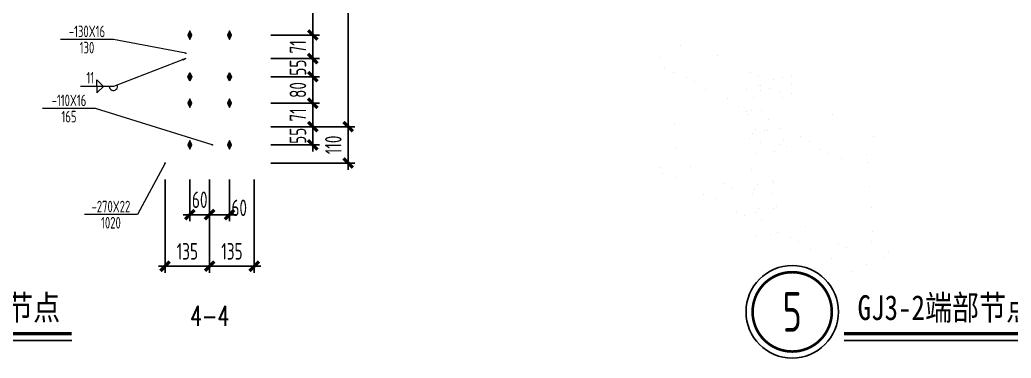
# Model space of a CAD drawing. Extents: x -1201378 to 2367219, y -619313 to 244905.
# Drawn here: x 428320 to 458339, y -395493 to -385264 of the extents above; entities that cross this region are included whole.
import ezdxf
from ezdxf.enums import TextEntityAlignment as Align

# ---------------------------------------------------------------- set-up
doc = ezdxf.new("R2010")
doc.units = 0
doc.header["$LTSCALE"] = 1000
doc.layers.get('0').update_dxf_attribs({"linetype": 'CONTINUOUS'})
doc.layers.get('Defpoints').update_dxf_attribs({"linetype": 'CONTINUOUS'})
for name, color, linetype, lineweight in [('S-dim', 81, 'CONTINUOUS', 0), ('THIN', 7, 'CONTINUOUS', 0), ('梁_主零件_实线', 141, 'CONTINUOUS', 18), ('梁_零件_实线', 3, 'CONTINUOUS', 18), ('焊缝标注', 9, 'CONTINUOUS', 18), ('螺栓组-普通_实线', 7, 'CONTINUOUS', 18), ('钢板标注', 9, 'CONTINUOUS', 18)]:
    doc.layers.add(name, color=color, linetype=linetype, lineweight=lineweight)
doc.layers.add('S-TEXT', color=21, linetype='CONTINUOUS')
doc.styles.add('FromPkpm', font='Pkpmeng', dxfattribs={"width": 0.7, "bigfont": 'Pkpmchn'})
doc.styles.add('TSSD_Dimension', font='tssdeng.shx', dxfattribs={"width": 0.7, "bigfont": 'hztxt.shx'})
doc.styles.add('TSSD_Norm', font='tj-romans1.shx', dxfattribs={"bigfont": 'tj-hztxt.shx'})
doc.styles.add('TSSD_Num', font='tssdeng.shx', dxfattribs={"width": 0.7, "bigfont": 'Hztxt.shx'})
doc.styles.add('黑体', font='simhei.ttf', dxfattribs={"width": 0.8})
doc.dimstyles.new('TSSD_25_200', dxfattribs={"dimtxt": 500, "dimasz": 200, "dimexe": 200, "dimexo": 500, "dimgap": 200, "dimtad": 1, "dimdec": 0, "dimlfac": 0.125, "dimzin": 0, "dimdsep": 46, "dimtxsty": 'TSSD_Dimension', "dimblk": 'ARCHTICK', "dimcen": 0, "dimdle": 200, "dimclrt": 7, "dimadec": 0, "dimazin": 0, "dimtfac": 1, "dimtdec": 0, "dimtix": 1, "dimtmove": 2, "dimatfit": 3, "dimfxl": 1, "dimtolj": 1, "dimtzin": 0, "dimarcsym": 0})

# ---------------------------------------------------------------- blocks, each defined once
blk = doc.blocks.new('_ArchTick')
at = {"color": 0, "linetype": 'ByBlock', "const_width": 0.5}
blk.add_lwpolyline([(-0.71, -0.71), (0.71, 0.71)], dxfattribs=at)
blk = doc.blocks.new('*D6158')
at = {"layer": 'Defpoints', "color": 0, "transparency": 16777216}
for p in [(435418, -388495), (437191, -388495), (435418, -389045)]:
    blk.add_point(p, dxfattribs=at)
at = {"layer": 'S-dim', "color": 0, "lineweight": -2, "transparency": 16777216}
for p, q in [((437191, -388495), (437191, -388295)), ((435918, -388495), (437391, -388495)), ((437191, -389045), (437191, -388495)), ((435918, -389045), (437391, -389045)), ((437191, -389045), (437191, -389245))]:
    blk.add_line(p, q, dxfattribs=at)
at = {"layer": 'S-dim', "color": 0, "lineweight": -2, "transparency": 16777216, "xscale": 200, "yscale": 200, "zscale": 200}
for p, rotation in [((437191, -388495), 270), ((437191, -389045), 90)]:
    blk.add_blockref('_ArchTick', p, dxfattribs=dict(at, rotation=rotation))
at = {"layer": 'S-dim', "color": 7, "transparency": 16777216, "insert": (436741, -388770), "char_height": 500, "attachment_point": 5, "rotation": 90, "style": 'TSSD_Dimension'}
blk.add_mtext('\\A1;55', dxfattribs=at)
blk = doc.blocks.new('*D6159')
at = {"layer": 'Defpoints', "color": 0, "transparency": 16777216}
for p in [(435418, -387785), (437191, -387785), (435418, -388495)]:
    blk.add_point(p, dxfattribs=at)
at = {"layer": 'S-dim', "color": 0, "lineweight": -2, "transparency": 16777216}
for p, q in [((435918, -387785), (437391, -387785)), ((437191, -387785), (437191, -387585)), ((437191, -388495), (437191, -387785)), ((435918, -388495), (437391, -388495)), ((437191, -388495), (437191, -388695))]:
    blk.add_line(p, q, dxfattribs=at)
at = {"layer": 'S-dim', "color": 0, "lineweight": -2, "transparency": 16777216, "xscale": 200, "yscale": 200, "zscale": 200}
for p, rotation in [((437191, -387785), 270), ((437191, -388495), 90)]:
    blk.add_blockref('_ArchTick', p, dxfattribs=dict(at, rotation=rotation))
at = {"layer": 'S-dim', "color": 7, "transparency": 16777216, "insert": (436741, -388140), "char_height": 500, "attachment_point": 5, "rotation": 90, "style": 'TSSD_Dimension'}
blk.add_mtext('\\A1;71', dxfattribs=at)
blk = doc.blocks.new('*D6160')
at = {"layer": 'Defpoints', "color": 0, "transparency": 16777216}
for p in [(435418, -383265), (437191, -383265), (435418, -385725)]:
    blk.add_point(p, dxfattribs=at)
at = {"layer": 'S-dim', "color": 0, "lineweight": -2, "transparency": 16777216}
for p, q in [((435918, -383265), (437391, -383265)), ((437191, -385925), (437191, -383065)), ((435918, -385725), (437391, -385725))]:
    blk.add_line(p, q, dxfattribs=at)
at = {"layer": 'S-dim', "color": 0, "lineweight": -2, "transparency": 16777216, "xscale": 200, "yscale": 200, "zscale": 200}
for p, rotation in [((437191, -383265), 90), ((437191, -385725), 270)]:
    blk.add_blockref('_ArchTick', p, dxfattribs=dict(at, rotation=rotation))
at = {"layer": 'S-dim', "color": 7, "transparency": 16777216, "insert": (436741, -384495), "char_height": 500, "attachment_point": 5, "rotation": 90, "style": 'TSSD_Dimension'}
blk.add_mtext('\\A1;居中', dxfattribs=at)
blk = doc.blocks.new('*D6166')
at = {"layer": 'Defpoints', "color": 0, "transparency": 16777216}
for p in [(435418, -388495), (438263, -388495), (435418, -389595)]:
    blk.add_point(p, dxfattribs=at)
at = {"layer": 'S-dim', "color": 0, "lineweight": -2, "transparency": 16777216}
for p, q in [((438263, -389795), (438263, -388295)), ((435918, -388495), (438463, -388495)), ((435918, -389595), (438463, -389595))]:
    blk.add_line(p, q, dxfattribs=at)
at = {"layer": 'S-dim', "color": 0, "lineweight": -2, "transparency": 16777216, "xscale": 200, "yscale": 200, "zscale": 200}
for p, rotation in [((438263, -388495), 90), ((438263, -389595), 270)]:
    blk.add_blockref('_ArchTick', p, dxfattribs=dict(at, rotation=rotation))
at = {"layer": 'S-dim', "color": 7, "transparency": 16777216, "insert": (437813, -389045), "char_height": 500, "attachment_point": 5, "rotation": 90, "style": 'TSSD_Dimension'}
blk.add_mtext('\\A1;110', dxfattribs=at)
blk = doc.blocks.new('*D6167')
at = {"layer": 'Defpoints', "color": 0, "transparency": 16777216}
for p in [(435418, -380495), (438263, -380495), (435418, -388495)]:
    blk.add_point(p, dxfattribs=at)
at = {"layer": 'S-dim', "color": 0, "lineweight": -2, "transparency": 16777216}
for p, q in [((438263, -388695), (438263, -380295)), ((435918, -380495), (438463, -380495)), ((435918, -388495), (438463, -388495))]:
    blk.add_line(p, q, dxfattribs=at)
at = {"layer": 'S-dim', "color": 0, "lineweight": -2, "transparency": 16777216, "xscale": 200, "yscale": 200, "zscale": 200}
for p, rotation in [((438263, -380495), 90), ((438263, -388495), 270)]:
    blk.add_blockref('_ArchTick', p, dxfattribs=dict(at, rotation=rotation))
at = {"layer": 'S-dim', "color": 7, "transparency": 16777216, "insert": (437813, -384495), "char_height": 500, "attachment_point": 5, "rotation": 90, "style": 'TSSD_Dimension'}
blk.add_mtext('\\A1;梁高', dxfattribs=at)
blk = doc.blocks.new('*D6169')
at = {"layer": 'Defpoints', "color": 0, "transparency": 16777216}
for p in [(433468, -389595), (434068, -389595), (434068, -391155)]:
    blk.add_point(p, dxfattribs=at)
at = {"layer": 'S-dim', "color": 0, "lineweight": -2, "transparency": 16777216}
for p, q in [((433468, -390095), (433468, -391355)), ((434068, -390095), (434068, -391355)), ((433468, -391155), (433268, -391155)), ((433468, -391155), (434068, -391155)), ((434068, -391155), (434268, -391155))]:
    blk.add_line(p, q, dxfattribs=at)
at = {"layer": 'S-dim', "color": 0, "lineweight": -2, "transparency": 16777216, "xscale": 200, "yscale": 200, "zscale": 200}
blk.add_blockref('_ArchTick', (433468, -391155), dxfattribs=at)
at = {"layer": 'S-dim', "color": 0, "lineweight": -2, "transparency": 16777216, "xscale": 200, "yscale": 200, "zscale": 200, "rotation": 180}
blk.add_blockref('_ArchTick', (434068, -391155), dxfattribs=at)
at = {"layer": 'S-dim', "color": 7, "transparency": 16777216, "insert": (433768, -390705), "char_height": 500, "attachment_point": 5, "style": 'TSSD_Dimension'}
blk.add_mtext('\\A1;60', dxfattribs=at)
blk = doc.blocks.new('*D6170')
at = {"layer": 'Defpoints', "color": 0, "transparency": 16777216}
for p in [(434068, -389595), (434668, -389595), (434668, -391155)]:
    blk.add_point(p, dxfattribs=at)
at = {"layer": 'S-dim', "color": 0, "lineweight": -2, "transparency": 16777216}
for p, q in [((434068, -390095), (434068, -391355)), ((434668, -390095), (434668, -391355)), ((433868, -391155), (434868, -391155))]:
    blk.add_line(p, q, dxfattribs=at)
at = {"layer": 'S-dim', "color": 0, "lineweight": -2, "transparency": 16777216, "xscale": 200, "yscale": 200, "zscale": 200, "rotation": 180}
blk.add_blockref('_ArchTick', (434068, -391155), dxfattribs=at)
at = {"layer": 'S-dim', "color": 0, "lineweight": -2, "transparency": 16777216, "xscale": 200, "yscale": 200, "zscale": 200}
blk.add_blockref('_ArchTick', (434668, -391155), dxfattribs=at)
at = {"layer": 'S-dim', "color": 7, "transparency": 16777216, "insert": (434963, -390949), "char_height": 500, "attachment_point": 5, "style": 'TSSD_Dimension'}
blk.add_mtext('\\A1;60', dxfattribs=at)
blk = doc.blocks.new('*D6171')
at = {"layer": 'Defpoints', "color": 0, "transparency": 16777216}
for p in [(432718, -389595), (434068, -389595), (434068, -392715)]:
    blk.add_point(p, dxfattribs=at)
at = {"layer": 'S-dim', "color": 0, "lineweight": -2, "transparency": 16777216}
for p, q in [((432718, -390095), (432718, -392915)), ((434068, -390095), (434068, -392915)), ((432518, -392715), (434268, -392715))]:
    blk.add_line(p, q, dxfattribs=at)
at = {"layer": 'S-dim', "color": 0, "lineweight": -2, "transparency": 16777216, "xscale": 200, "yscale": 200, "zscale": 200, "rotation": 180}
blk.add_blockref('_ArchTick', (432718, -392715), dxfattribs=at)
at = {"layer": 'S-dim', "color": 0, "lineweight": -2, "transparency": 16777216, "xscale": 200, "yscale": 200, "zscale": 200}
blk.add_blockref('_ArchTick', (434068, -392715), dxfattribs=at)
at = {"layer": 'S-dim', "color": 7, "transparency": 16777216, "insert": (433393, -392265), "char_height": 500, "attachment_point": 5, "style": 'TSSD_Dimension'}
blk.add_mtext('\\A1;135', dxfattribs=at)
blk = doc.blocks.new('*D6172')
at = {"layer": 'Defpoints', "color": 0, "transparency": 16777216}
for p in [(434068, -389595), (435418, -389595), (435418, -392715)]:
    blk.add_point(p, dxfattribs=at)
at = {"layer": 'S-dim', "color": 0, "lineweight": -2, "transparency": 16777216}
for p, q in [((434068, -390095), (434068, -392915)), ((435418, -390095), (435418, -392915)), ((433868, -392715), (435618, -392715))]:
    blk.add_line(p, q, dxfattribs=at)
at = {"layer": 'S-dim', "color": 0, "lineweight": -2, "transparency": 16777216, "xscale": 200, "yscale": 200, "zscale": 200, "rotation": 180}
blk.add_blockref('_ArchTick', (434068, -392715), dxfattribs=at)
at = {"layer": 'S-dim', "color": 0, "lineweight": -2, "transparency": 16777216, "xscale": 200, "yscale": 200, "zscale": 200}
blk.add_blockref('_ArchTick', (435418, -392715), dxfattribs=at)
at = {"layer": 'S-dim', "color": 7, "transparency": 16777216, "insert": (434743, -392265), "char_height": 500, "attachment_point": 5, "style": 'TSSD_Dimension'}
blk.add_mtext('\\A1;135', dxfattribs=at)
blk = doc.blocks.new('*D6173')
at = {"layer": 'Defpoints', "color": 0, "transparency": 16777216}
for p in [(435418, -386435), (435418, -386985), (437191, -386985)]:
    blk.add_point(p, dxfattribs=at)
at = {"layer": 'S-dim', "color": 0, "lineweight": -2, "transparency": 16777216}
for p, q in [((437191, -386435), (437191, -386235)), ((435918, -386435), (437391, -386435)), ((437191, -386435), (437191, -386985)), ((435918, -386985), (437391, -386985)), ((437191, -386985), (437191, -387185))]:
    blk.add_line(p, q, dxfattribs=at)
at = {"layer": 'S-dim', "color": 0, "lineweight": -2, "transparency": 16777216, "xscale": 200, "yscale": 200, "zscale": 200}
for p, rotation in [((437191, -386435), 270), ((437191, -386985), 90)]:
    blk.add_blockref('_ArchTick', p, dxfattribs=dict(at, rotation=rotation))
at = {"layer": 'S-dim', "color": 7, "transparency": 16777216, "insert": (436741, -386710), "char_height": 500, "attachment_point": 5, "rotation": 90, "style": 'TSSD_Dimension'}
blk.add_mtext('\\A1;55', dxfattribs=at)
blk = doc.blocks.new('*D6174')
at = {"layer": 'Defpoints', "color": 0, "transparency": 16777216}
for p in [(435418, -386985), (435418, -387785), (437191, -387785)]:
    blk.add_point(p, dxfattribs=at)
at = {"layer": 'S-dim', "color": 0, "lineweight": -2, "transparency": 16777216}
for p, q in [((437191, -386985), (437191, -386785)), ((435918, -386985), (437391, -386985)), ((437191, -386985), (437191, -387785)), ((435918, -387785), (437391, -387785)), ((437191, -387785), (437191, -387985))]:
    blk.add_line(p, q, dxfattribs=at)
at = {"layer": 'S-dim', "color": 0, "lineweight": -2, "transparency": 16777216, "xscale": 200, "yscale": 200, "zscale": 200}
for p, rotation in [((437191, -386985), 270), ((437191, -387785), 90)]:
    blk.add_blockref('_ArchTick', p, dxfattribs=dict(at, rotation=rotation))
at = {"layer": 'S-dim', "color": 7, "transparency": 16777216, "insert": (436741, -387385), "char_height": 500, "attachment_point": 5, "rotation": 90, "style": 'TSSD_Dimension'}
blk.add_mtext('\\A1;80', dxfattribs=at)
blk = doc.blocks.new('*D6175')
at = {"layer": 'Defpoints', "color": 0, "transparency": 16777216}
for p in [(435418, -385725), (435418, -386435), (437191, -386435)]:
    blk.add_point(p, dxfattribs=at)
at = {"layer": 'S-dim', "color": 0, "lineweight": -2, "transparency": 16777216}
for p, q in [((435918, -385725), (437391, -385725)), ((437191, -385725), (437191, -385525)), ((437191, -385725), (437191, -386435)), ((435918, -386435), (437391, -386435)), ((437191, -386435), (437191, -386635))]:
    blk.add_line(p, q, dxfattribs=at)
at = {"layer": 'S-dim', "color": 0, "lineweight": -2, "transparency": 16777216, "xscale": 200, "yscale": 200, "zscale": 200}
for p, rotation in [((437191, -385725), 270), ((437191, -386435), 90)]:
    blk.add_blockref('_ArchTick', p, dxfattribs=dict(at, rotation=rotation))
at = {"layer": 'S-dim', "color": 7, "transparency": 16777216, "insert": (436741, -386080), "char_height": 500, "attachment_point": 5, "rotation": 90, "style": 'TSSD_Dimension'}
blk.add_mtext('\\A1;71', dxfattribs=at)
blk = doc.blocks.new('ts_idx2')
at = {"layer": 'THIN', "color": 0, "linetype": 'ByBlock', "lineweight": -2, "const_width": 0.0333}
blk.add_lwpolyline([(-0.5, 0, 1), (0.5, 0, 1)], format="xyb", close=True, dxfattribs=at)
at = {"layer": 'THIN', "color": 0, "linetype": 'ByBlock', "lineweight": -2}
blk.add_circle((0, 0), 0.583, dxfattribs=at)
at = {"layer": 'THIN', "color": 0, "linetype": 'ByBlock', "lineweight": -2, "style": 'TSSD_Num', "width": 0.7}
blk.add_attdef('A', text='', height=0.5, dxfattribs=at).set_placement((0, 0), align=Align.MIDDLE_CENTER)

msp = doc.modelspace()

# ---------------------------------------------------------------- hatches: boundary and pattern name
at = {"layer": '焊缝标注', "transparency": 33554687}
msp.add_hatch(color=256, dxfattribs=at).paths.add_polyline_path([(433343.5, -386434.7), (433255.5, -386484.5), (433244.7, -386456.5)])
at = {"layer": '螺栓组-普通_实线', "transparency": 33554687}
for points in [[(433468.5, -385594.7), (433403.5, -385724.7), (433468.5, -385854.7), (433533.5, -385724.7)], [(434668.5, -385594.7), (434603.5, -385724.7), (434668.5, -385854.7), (434733.5, -385724.7)], [(433468.5, -387114.7), (433403.5, -386984.7), (433468.5, -386854.7), (433533.5, -386984.7)], [(434668.5, -387114.7), (434603.5, -386984.7), (434668.5, -386854.7), (434733.5, -386984.7)], [(433468.5, -387654.7), (433403.5, -387784.7), (433468.5, -387914.7), (433533.5, -387784.7)], [(434668.5, -387654.7), (434603.5, -387784.7), (434668.5, -387914.7), (434733.5, -387784.7)], [(433468.5, -388914.7), (433403.5, -389044.7), (433468.5, -389174.7), (433533.5, -389044.7)], [(434668.5, -388914.7), (434603.5, -389044.7), (434668.5, -389174.7), (434733.5, -389044.7)]]:
    msp.add_hatch(color=1, dxfattribs=at).paths.add_polyline_path(points)
at = {"layer": '钢板标注'}
h = msp.add_hatch(color=256, dxfattribs=at)
edge = h.paths.add_edge_path()
edge.add_arc((433343.5, -386274.7), 10, 0, 360)
h = msp.add_hatch(color=256, dxfattribs=at)
edge = h.paths.add_edge_path()
edge.add_arc((434148.5, -389044.7), 10, 0, 360)
h = msp.add_hatch(color=256, dxfattribs=at)
edge = h.paths.add_edge_path()
edge.add_arc((432718.5, -389594.7), 10, 0, 360)

# ---------------------------------------------------------------- linework, layer by layer
at = {"layer": 'S-TEXT', "const_width": 100}
for points in [[(421353.3, -394757.2), (429890, -394757.2)], [(453280.4, -394757.2), (459312.6, -394757.2)]]:
    msp.add_lwpolyline(points, dxfattribs=at)
at = {"layer": 'S-TEXT'}
msp.add_lwpolyline([(433554, -394564.7, 0.019, 0.019, 0), (434583, -394564.7, 0.019, 0.019, 0)], format="xyseb", dxfattribs=at)
for points in [[(421353.3, -394957.2), (429890, -394957.2)], [(453280.4, -394957.2), (459312.6, -394957.2)]]:
    msp.add_lwpolyline(points, dxfattribs=at)
at = {"layer": '梁_主零件_实线', "ltscale": 100}
for points in [[(434018.5, -388334.7, 0.1, 0.1, 0), (434018.5, -380654.7, 0.1, 0.1, 0)], [(434118.5, -380654.7, 0.1, 0.1, 0), (434118.5, -388334.7, 0.1, 0.1, 0)], [(447530.6, -386494.5, 0.1, 0.1, 0), (448591.2, -385882.2, 0.1, 0.1, 0)], [(448591.2, -385882.2, 0.1, 0.1, 0), (451018.4, -387143.4, 0.1, 0.1, 0)], [(450389.1, -387979.9, 0.1, 0.1, 0), (447530.6, -386494.5, 0.1, 0.1, 0)], [(447533.8, -386569.8, 0.1, 0.1, 0), (447530.6, -386494.5, 0.1, 0.1, 0)], [(447533.8, -386569.8, 0.1, 0.1, 0), (450392.2, -388055.1, 0.1, 0.1, 0)], [(448177.8, -389468.8, 0.1, 0.1, 0), (448067, -386846.9, 0.1, 0.1, 0)], [(451418.7, -387619.7, 0.1, 0.1, 0), (451663.3, -387478.5, 0.1, 0.1, 0)], [(451663.3, -387478.5, 0.1, 0.1, 0), (454558.8, -388983, 0.1, 0.1, 0)], [(450602.7, -388090.8, 0.1, 0.1, 0), (451140.1, -387780.6, 0.1, 0.1, 0)], [(453498.2, -389595.4, 0.1, 0.1, 0), (450602.7, -388090.8, 0.1, 0.1, 0)], [(450605.8, -388166.1, 0.1, 0.1, 0), (450602.7, -388090.8, 0.1, 0.1, 0)], [(432818.5, -388494.7, 0.1, 0.1, 0), (432818.5, -388334.7, 0.1, 0.1, 0)], [(432818.5, -388334.7, 0.1, 0.1, 0), (435318.5, -388334.7, 0.1, 0.1, 0)], [(435318.5, -388334.7, 0.1, 0.1, 0), (435318.5, -388494.7, 0.1, 0.1, 0)], [(450605.8, -388166.1, 0.1, 0.1, 0), (453501.4, -389670.6, 0.1, 0.1, 0)], [(451155, -388819.8, 0.1, 0.1, 0), (451139.1, -388443.2, 0.1, 0.1, 0)], [(435318.5, -388494.7, 0.1, 0.1, 0), (432818.5, -388494.7, 0.1, 0.1, 0)], [(454558.8, -388983, 0.1, 0.1, 0), (453498.2, -389595.4, 0.1, 0.1, 0)], [(454562, -389058.3, 0.1, 0.1, 0), (454558.8, -388983, 0.1, 0.1, 0)], [(451249.8, -391065.1, 0.1, 0.1, 0), (451167.4, -389114.7, 0.1, 0.1, 0)], [(453501.4, -389670.6, 0.1, 0.1, 0), (454562, -389058.3, 0.1, 0.1, 0)], [(447668.6, -389762.8, 0.1, 0.1, 0), (448177.8, -389468.8, 0.1, 0.1, 0)], [(450503, -390677.1, 0.1, 0.1, 0), (448177.8, -389468.8, 0.1, 0.1, 0)], [(453501.4, -389670.6, 0.1, 0.1, 0), (453498.2, -389595.4, 0.1, 0.1, 0)], [(454010.5, -389376.7, 0.1, 0.1, 0), (454145.4, -392569.7, 0.1, 0.1, 0)], [(454187.8, -392545.2, 0.1, 0.1, 0), (454052.9, -389352.2, 0.1, 0.1, 0)], [(447671.8, -389838, 0.1, 0.1, 0), (447668.6, -389762.8, 0.1, 0.1, 0)], [(450527.1, -391248.1, 0.1, 0.1, 0), (447668.6, -389762.8, 0.1, 0.1, 0)], [(447671.8, -389838, 0.1, 0.1, 0), (450530.3, -391323.3, 0.1, 0.1, 0)], [(450740.7, -391359.1, 0.1, 0.1, 0), (451249.8, -391065.1, 0.1, 0.1, 0)], [(454145.4, -392569.7, 0.1, 0.1, 0), (451249.8, -391065.1, 0.1, 0.1, 0)], [(453636.2, -392863.6, 0.1, 0.1, 0), (450740.7, -391359.1, 0.1, 0.1, 0)], [(450743.9, -391434.3, 0.1, 0.1, 0), (450740.7, -391359.1, 0.1, 0.1, 0)], [(450743.9, -391434.3, 0.1, 0.1, 0), (453639.4, -392938.9, 0.1, 0.1, 0)], [(454163.7, -391974.2, 0.1, 0.1, 0), (454696.9, -392251.3, 0.1, 0.1, 0)], [(454696.9, -392251.3, 0.1, 0.1, 0), (453636.2, -392863.6, 0.1, 0.1, 0)], [(453639.4, -392938.9, 0.1, 0.1, 0), (454700.1, -392326.5, 0.1, 0.1, 0)], [(454700.1, -392326.5, 0.1, 0.1, 0), (454696.9, -392251.3, 0.1, 0.1, 0)], [(453639.4, -392938.9, 0.1, 0.1, 0), (453636.2, -392863.6, 0.1, 0.1, 0)]]:
    msp.add_lwpolyline(points, format="xyseb", dxfattribs=at)
at = {"layer": '梁_零件_实线', "ltscale": 100}
for points in [[(432718.5, -379394.7, 0.1, 0.1, 0), (432718.5, -389594.7, 0.1, 0.1, 0)], [(435418.5, -389594.7, 0.1, 0.1, 0), (435418.5, -379394.7, 0.1, 0.1, 0)], [(434018.5, -386274.7, 0.1, 0.1, 0), (432718.5, -386274.7, 0.1, 0.1, 0)], [(434018.5, -386434.7, 0.1, 0.1, 0), (434018.5, -386274.7, 0.1, 0.1, 0)], [(434118.5, -386434.7, 0.1, 0.1, 0), (434118.5, -386274.7, 0.1, 0.1, 0)], [(434118.5, -386274.7, 0.1, 0.1, 0), (435418.5, -386274.7, 0.1, 0.1, 0)], [(432718.5, -386434.7, 0.1, 0.1, 0), (434018.5, -386434.7, 0.1, 0.1, 0)], [(435418.5, -386434.7, 0.1, 0.1, 0), (434118.5, -386434.7, 0.1, 0.1, 0)], [(450369.6, -387518, 0.1, 0.1, 0), (451500.9, -386864.8, 0.1, 0.1, 0)], [(451589.2, -386910.7, 0.1, 0.1, 0), (450457.8, -387563.9, 0.1, 0.1, 0)], [(451677.5, -386956.5, 0.1, 0.1, 0), (451500.9, -386864.8, 0.1, 0.1, 0)], [(450907, -387207.7, 0.1, 0.1, 0), (450292.5, -387379, 0.1, 0.1, 0)], [(450349.1, -387346.3, 0.1, 0.1, 0), (450963.5, -387175.1, 0.1, 0.1, 0)], [(450546.1, -387609.7, 0.1, 0.1, 0), (451677.5, -386956.5, 0.1, 0.1, 0)], [(451677.5, -386956.5, 0.1, 0.1, 0), (451700.3, -387497.7, 0.1, 0.1, 0)], [(450349.1, -387346.3, 0.1, 0.1, 0), (450292.5, -387379, 0.1, 0.1, 0)], [(450292.5, -387379, 0.1, 0.1, 0), (450459.8, -387465.9, 0.1, 0.1, 0)], [(450553.2, -391864.5, 0.1, 0.1, 0), (450369.6, -387518, 0.1, 0.1, 0)], [(450546.1, -387609.7, 0.1, 0.1, 0), (450369.6, -387518, 0.1, 0.1, 0)], [(451101.2, -387717.4, 0.1, 0.1, 0), (451083.5, -387299.5, 0.1, 0.1, 0)], [(451083.5, -387299.5, 0.1, 0.1, 0), (451740.3, -388131.3, 0.1, 0.1, 0)], [(451796.9, -388098.6, 0.1, 0.1, 0), (451140.1, -387266.8, 0.1, 0.1, 0)], [(450457.8, -387563.9, 0.1, 0.1, 0), (450641.5, -391910.4, 0.1, 0.1, 0)], [(450729.7, -391956.2, 0.1, 0.1, 0), (450546.1, -387609.7, 0.1, 0.1, 0)], [(451175.3, -387837.7, 0.1, 0.1, 0), (451101.2, -387717.4, 0.1, 0.1, 0)], [(451740.3, -388131.3, 0.1, 0.1, 0), (451175.3, -387837.7, 0.1, 0.1, 0)], [(451796.9, -388098.6, 0.1, 0.1, 0), (451740.3, -388131.3, 0.1, 0.1, 0)], [(433988.5, -388494.7, 0.1, 0.1, 0), (433988.5, -389594.7, 0.1, 0.1, 0)], [(434148.5, -388494.7, 0.1, 0.1, 0), (433988.5, -388494.7, 0.1, 0.1, 0)], [(434148.5, -389594.7, 0.1, 0.1, 0), (434148.5, -388494.7, 0.1, 0.1, 0)], [(450607.6, -389064.1, 0.1, 0.1, 0), (451046, -388811, 0.1, 0.1, 0)], [(451695.8, -389032.4, 0.1, 0.1, 0), (450607.6, -389064.1, 0.1, 0.1, 0)], [(451046, -388811, 0.1, 0.1, 0), (451310.9, -388832.4, 0.1, 0.1, 0)], [(451310.9, -388832.4, 0.1, 0.1, 0), (451695.8, -389032.4, 0.1, 0.1, 0)], [(451698.6, -389099.2, 0.1, 0.1, 0), (451695.8, -389032.4, 0.1, 0.1, 0)], [(450610.4, -389131, 0.1, 0.1, 0), (451698.6, -389099.2, 0.1, 0.1, 0)], [(432718.5, -389594.7, 0.1, 0.1, 0), (435418.5, -389594.7, 0.1, 0.1, 0)], [(450671.1, -390422.6, 0.1, 0.1, 0), (451109.5, -390169.5, 0.1, 0.1, 0)], [(451109.5, -390169.5, 0.1, 0.1, 0), (451374.4, -390190.8, 0.1, 0.1, 0)], [(451374.4, -390190.8, 0.1, 0.1, 0), (451759.3, -390390.8, 0.1, 0.1, 0)], [(451759.3, -390390.8, 0.1, 0.1, 0), (450671.1, -390422.6, 0.1, 0.1, 0)], [(450673.9, -390489.5, 0.1, 0.1, 0), (451762.2, -390457.7, 0.1, 0.1, 0)], [(451762.2, -390457.7, 0.1, 0.1, 0), (451759.3, -390390.8, 0.1, 0.1, 0)], [(451212.2, -391677.7, 0.1, 0.1, 0), (450729.7, -391956.2, 0.1, 0.1, 0)], [(450729.7, -391956.2, 0.1, 0.1, 0), (450553.2, -391864.5, 0.1, 0.1, 0)]]:
    msp.add_lwpolyline(points, format="xyseb", dxfattribs=at)
at = {"layer": '焊缝标注', "lineweight": 18, "ltscale": 100}
msp.add_line((433343.5, -386434.7), (431153.5, -387274.7), dxfattribs=at)
at = {"layer": '焊缝标注', "ltscale": 100}
for p, q in [((430853.5, -387274.7), (430653.5, -387074.7)), ((430653.5, -387274.7), (430653.5, -387074.7)), ((431153.5, -387274.7), (430153.5, -387274.7)), ((430853.5, -387274.7), (430653.5, -387474.7)), ((430653.5, -387274.7), (430653.5, -387474.7))]:
    msp.add_line(p, q, dxfattribs=at)
at = {"layer": '焊缝标注', "linetype": 'Continuous'}
msp.add_lwpolyline([(433343.5, -386434.7), (433255.5, -386484.5), (433244.7, -386456.5)], close=True, dxfattribs=at)
at = {"layer": '焊缝标注', "ltscale": 100}
msp.add_arc((431153.5, -387274.7), 125, 180, 20.98489, dxfattribs=at)
at = {"layer": '螺栓组-普通_实线', "color": 9, "ltscale": 100}
for points in [[(433468.5, -385424.7, 0.1, 0.1, 0), (433468.5, -386024.7, 0.1, 0.1, 0)], [(434668.5, -385424.7, 0.1, 0.1, 0), (434668.5, -386024.7, 0.1, 0.1, 0)], [(433668.5, -385724.7, 0.1, 0.1, 0), (433268.5, -385724.7, 0.1, 0.1, 0)], [(434868.5, -385724.7, 0.1, 0.1, 0), (434468.5, -385724.7, 0.1, 0.1, 0)], [(433468.5, -387284.7, 0.1, 0.1, 0), (433468.5, -386684.7, 0.1, 0.1, 0)], [(434668.5, -387284.7, 0.1, 0.1, 0), (434668.5, -386684.7, 0.1, 0.1, 0)], [(433668.5, -386984.7, 0.1, 0.1, 0), (433268.5, -386984.7, 0.1, 0.1, 0)], [(434868.5, -386984.7, 0.1, 0.1, 0), (434468.5, -386984.7, 0.1, 0.1, 0)], [(433468.5, -387484.7, 0.1, 0.1, 0), (433468.5, -388084.7, 0.1, 0.1, 0)], [(434668.5, -387484.7, 0.1, 0.1, 0), (434668.5, -388084.7, 0.1, 0.1, 0)], [(433668.5, -387784.7, 0.1, 0.1, 0), (433268.5, -387784.7, 0.1, 0.1, 0)], [(434868.5, -387784.7, 0.1, 0.1, 0), (434468.5, -387784.7, 0.1, 0.1, 0)], [(433468.5, -388744.7, 0.1, 0.1, 0), (433468.5, -389344.7, 0.1, 0.1, 0)], [(434668.5, -388744.7, 0.1, 0.1, 0), (434668.5, -389344.7, 0.1, 0.1, 0)], [(433668.5, -389044.7, 0.1, 0.1, 0), (433268.5, -389044.7, 0.1, 0.1, 0)], [(434868.5, -389044.7, 0.1, 0.1, 0), (434468.5, -389044.7, 0.1, 0.1, 0)]]:
    msp.add_lwpolyline(points, format="xyseb", dxfattribs=at)
at = {"layer": '螺栓组-普通_实线', "color": 1, "linetype": 'Continuous'}
for points in [[(433468.5, -385594.7), (433403.5, -385724.7), (433468.5, -385854.7), (433533.5, -385724.7)], [(434668.5, -385594.7), (434603.5, -385724.7), (434668.5, -385854.7), (434733.5, -385724.7)], [(433468.5, -387114.7), (433403.5, -386984.7), (433468.5, -386854.7), (433533.5, -386984.7)], [(434668.5, -387114.7), (434603.5, -386984.7), (434668.5, -386854.7), (434733.5, -386984.7)], [(433468.5, -387654.7), (433403.5, -387784.7), (433468.5, -387914.7), (433533.5, -387784.7)], [(434668.5, -387654.7), (434603.5, -387784.7), (434668.5, -387914.7), (434733.5, -387784.7)], [(433468.5, -388914.7), (433403.5, -389044.7), (433468.5, -389174.7), (433533.5, -389044.7)], [(434668.5, -388914.7), (434603.5, -389044.7), (434668.5, -389174.7), (434733.5, -389044.7)]]:
    msp.add_lwpolyline(points, close=True, dxfattribs=at)
at = {"layer": '螺栓组-普通_实线', "color": 1, "ltscale": 100}
for points in [[(451347.7, -387326.2, 0.1, 0.1, 0), (451304.1, -387410.1, 0.1, 0.1, 0)], [(451304.1, -387410.1, 0.1, 0.1, 0), (451375.6, -387447.3, 0.1, 0.1, 0)], [(451304.1, -387410.1, 0.1, 0.1, 0), (451326.3, -387474.9, 0.1, 0.1, 0)], [(451397.8, -387512, 0.1, 0.1, 0), (451326.3, -387474.9, 0.1, 0.1, 0)], [(451413.5, -387307.2, 0.1, 0.1, 0), (451347.7, -387326.2, 0.1, 0.1, 0)], [(451347.7, -387326.2, 0.1, 0.1, 0), (451419.2, -387363.4, 0.1, 0.1, 0)], [(451375.6, -387447.3, 0.1, 0.1, 0), (451419.2, -387363.4, 0.1, 0.1, 0)], [(451397.8, -387512, 0.1, 0.1, 0), (451375.6, -387447.3, 0.1, 0.1, 0)], [(451463.6, -387492.9, 0.1, 0.1, 0), (451397.8, -387512, 0.1, 0.1, 0)], [(451413.5, -387307.2, 0.1, 0.1, 0), (451485, -387344.3, 0.1, 0.1, 0)], [(451419.2, -387363.4, 0.1, 0.1, 0), (451485, -387344.3, 0.1, 0.1, 0)], [(451507.1, -387409.1, 0.1, 0.1, 0), (451463.6, -387492.9, 0.1, 0.1, 0)], [(451485, -387344.3, 0.1, 0.1, 0), (451507.1, -387409.1, 0.1, 0.1, 0)], [(450852.7, -387612, 0.1, 0.1, 0), (450809.2, -387695.9, 0.1, 0.1, 0)], [(450809.2, -387695.9, 0.1, 0.1, 0), (450880.7, -387733, 0.1, 0.1, 0)], [(450809.2, -387695.9, 0.1, 0.1, 0), (450831.3, -387760.6, 0.1, 0.1, 0)], [(450902.8, -387797.8, 0.1, 0.1, 0), (450831.3, -387760.6, 0.1, 0.1, 0)], [(450918.5, -387592.9, 0.1, 0.1, 0), (450852.7, -387612, 0.1, 0.1, 0)], [(450852.7, -387612, 0.1, 0.1, 0), (450924.2, -387649.2, 0.1, 0.1, 0)], [(450880.7, -387733, 0.1, 0.1, 0), (450924.2, -387649.2, 0.1, 0.1, 0)], [(450902.8, -387797.8, 0.1, 0.1, 0), (450880.7, -387733, 0.1, 0.1, 0)], [(450968.6, -387778.7, 0.1, 0.1, 0), (450902.8, -387797.8, 0.1, 0.1, 0)], [(450918.5, -387592.9, 0.1, 0.1, 0), (450990, -387630.1, 0.1, 0.1, 0)], [(450924.2, -387649.2, 0.1, 0.1, 0), (450990, -387630.1, 0.1, 0.1, 0)], [(451012.2, -387694.9, 0.1, 0.1, 0), (450968.6, -387778.7, 0.1, 0.1, 0)], [(450990, -387630.1, 0.1, 0.1, 0), (451012.2, -387694.9, 0.1, 0.1, 0)], [(450838.4, -388286.9, 0.1, 0.1, 0), (450855.7, -388337.4, 0.1, 0.1, 0)], [(450927.2, -388374.5, 0.1, 0.1, 0), (450855.7, -388337.4, 0.1, 0.1, 0)], [(450927.2, -388374.5, 0.1, 0.1, 0), (450909.9, -388324.1, 0.1, 0.1, 0)], [(450978.4, -388359.7, 0.1, 0.1, 0), (450927.2, -388374.5, 0.1, 0.1, 0)], [(450893, -388564.9, 0.1, 0.1, 0), (450849.4, -388648.8, 0.1, 0.1, 0)], [(450849.4, -388648.8, 0.1, 0.1, 0), (450920.9, -388685.9, 0.1, 0.1, 0)], [(450849.4, -388648.8, 0.1, 0.1, 0), (450871.6, -388713.5, 0.1, 0.1, 0)], [(450943.1, -388750.7, 0.1, 0.1, 0), (450871.6, -388713.5, 0.1, 0.1, 0)], [(450958.7, -388545.8, 0.1, 0.1, 0), (450893, -388564.9, 0.1, 0.1, 0)], [(450893, -388564.9, 0.1, 0.1, 0), (450964.5, -388602.1, 0.1, 0.1, 0)], [(450920.9, -388685.9, 0.1, 0.1, 0), (450964.5, -388602.1, 0.1, 0.1, 0)], [(450943.1, -388750.7, 0.1, 0.1, 0), (450920.9, -388685.9, 0.1, 0.1, 0)], [(451008.8, -388731.6, 0.1, 0.1, 0), (450943.1, -388750.7, 0.1, 0.1, 0)], [(450958.7, -388545.8, 0.1, 0.1, 0), (451030.2, -388583, 0.1, 0.1, 0)], [(450964.5, -388602.1, 0.1, 0.1, 0), (451030.2, -388583, 0.1, 0.1, 0)], [(451052.4, -388647.8, 0.1, 0.1, 0), (451008.8, -388731.6, 0.1, 0.1, 0)], [(451030.2, -388583, 0.1, 0.1, 0), (451052.4, -388647.8, 0.1, 0.1, 0)], [(450917, -389133.3, 0.1, 0.1, 0), (450873.4, -389217.1, 0.1, 0.1, 0)], [(450873.4, -389217.1, 0.1, 0.1, 0), (450944.9, -389254.3, 0.1, 0.1, 0)], [(450873.4, -389217.1, 0.1, 0.1, 0), (450895.6, -389281.9, 0.1, 0.1, 0)], [(450967.1, -389319.1, 0.1, 0.1, 0), (450895.6, -389281.9, 0.1, 0.1, 0)], [(450960, -389120.8, 0.1, 0.1, 0), (450917, -389133.3, 0.1, 0.1, 0)], [(450917, -389133.3, 0.1, 0.1, 0), (450988.5, -389170.4, 0.1, 0.1, 0)], [(450944.9, -389254.3, 0.1, 0.1, 0), (450988.5, -389170.4, 0.1, 0.1, 0)], [(450967.1, -389319.1, 0.1, 0.1, 0), (450944.9, -389254.3, 0.1, 0.1, 0)], [(451032.9, -389300, 0.1, 0.1, 0), (450967.1, -389319.1, 0.1, 0.1, 0)], [(450988.5, -389170.4, 0.1, 0.1, 0), (451054.3, -389151.4, 0.1, 0.1, 0)], [(450993.6, -389119.8, 0.1, 0.1, 0), (451054.3, -389151.4, 0.1, 0.1, 0)], [(451076.4, -389216.1, 0.1, 0.1, 0), (451032.9, -389300, 0.1, 0.1, 0)], [(451054.3, -389151.4, 0.1, 0.1, 0), (451076.4, -389216.1, 0.1, 0.1, 0)], [(450953.9, -390006.8, 0.1, 0.1, 0), (450910.3, -390090.6, 0.1, 0.1, 0)], [(450910.3, -390090.6, 0.1, 0.1, 0), (450981.8, -390127.8, 0.1, 0.1, 0)], [(450910.3, -390090.6, 0.1, 0.1, 0), (450932.5, -390155.4, 0.1, 0.1, 0)], [(451004, -390192.6, 0.1, 0.1, 0), (450932.5, -390155.4, 0.1, 0.1, 0)], [(451019.6, -389987.7, 0.1, 0.1, 0), (450953.9, -390006.8, 0.1, 0.1, 0)], [(450953.9, -390006.8, 0.1, 0.1, 0), (451025.4, -390043.9, 0.1, 0.1, 0)], [(450981.8, -390127.8, 0.1, 0.1, 0), (451025.4, -390043.9, 0.1, 0.1, 0)], [(451004, -390192.6, 0.1, 0.1, 0), (450981.8, -390127.8, 0.1, 0.1, 0)], [(451069.8, -390173.5, 0.1, 0.1, 0), (451004, -390192.6, 0.1, 0.1, 0)], [(451019.6, -389987.7, 0.1, 0.1, 0), (451091.2, -390024.8, 0.1, 0.1, 0)], [(451025.4, -390043.9, 0.1, 0.1, 0), (451091.2, -390024.8, 0.1, 0.1, 0)], [(451113.3, -390089.6, 0.1, 0.1, 0), (451069.8, -390173.5, 0.1, 0.1, 0)], [(451091.2, -390024.8, 0.1, 0.1, 0), (451113.3, -390089.6, 0.1, 0.1, 0)], [(450967.3, -390475.1, 0.1, 0.1, 0), (450923.7, -390559, 0.1, 0.1, 0)], [(451033, -390456.1, 0.1, 0.1, 0), (450967.3, -390475.1, 0.1, 0.1, 0)], [(450967.3, -390475.1, 0.1, 0.1, 0), (451038.8, -390512.3, 0.1, 0.1, 0)], [(450995.2, -390596.2, 0.1, 0.1, 0), (451038.8, -390512.3, 0.1, 0.1, 0)], [(451033, -390456.1, 0.1, 0.1, 0), (451104.5, -390493.2, 0.1, 0.1, 0)], [(451038.8, -390512.3, 0.1, 0.1, 0), (451104.5, -390493.2, 0.1, 0.1, 0)], [(451104.5, -390493.2, 0.1, 0.1, 0), (451126.7, -390558, 0.1, 0.1, 0)], [(450923.7, -390559, 0.1, 0.1, 0), (450995.2, -390596.2, 0.1, 0.1, 0)], [(450923.7, -390559, 0.1, 0.1, 0), (450945.9, -390623.8, 0.1, 0.1, 0)], [(451017.4, -390660.9, 0.1, 0.1, 0), (450945.9, -390623.8, 0.1, 0.1, 0)], [(451017.4, -390660.9, 0.1, 0.1, 0), (450995.2, -390596.2, 0.1, 0.1, 0)], [(451083.2, -390641.9, 0.1, 0.1, 0), (451017.4, -390660.9, 0.1, 0.1, 0)], [(451126.7, -390558, 0.1, 0.1, 0), (451083.2, -390641.9, 0.1, 0.1, 0)], [(450990.8, -390880.2, 0.1, 0.1, 0), (450947.2, -390964.1, 0.1, 0.1, 0)], [(450947.2, -390964.1, 0.1, 0.1, 0), (451018.7, -391001.3, 0.1, 0.1, 0)], [(450947.2, -390964.1, 0.1, 0.1, 0), (450969.4, -391028.9, 0.1, 0.1, 0)], [(451040.9, -391066, 0.1, 0.1, 0), (450969.4, -391028.9, 0.1, 0.1, 0)], [(451056.5, -390861.2, 0.1, 0.1, 0), (450990.8, -390880.2, 0.1, 0.1, 0)], [(450990.8, -390880.2, 0.1, 0.1, 0), (451062.3, -390917.4, 0.1, 0.1, 0)], [(451018.7, -391001.3, 0.1, 0.1, 0), (451062.3, -390917.4, 0.1, 0.1, 0)], [(451040.9, -391066, 0.1, 0.1, 0), (451018.7, -391001.3, 0.1, 0.1, 0)], [(451106.7, -391046.9, 0.1, 0.1, 0), (451040.9, -391066, 0.1, 0.1, 0)], [(451056.5, -390861.2, 0.1, 0.1, 0), (451128.1, -390898.3, 0.1, 0.1, 0)], [(451062.3, -390917.4, 0.1, 0.1, 0), (451128.1, -390898.3, 0.1, 0.1, 0)], [(451150.2, -390963.1, 0.1, 0.1, 0), (451106.7, -391046.9, 0.1, 0.1, 0)], [(451128.1, -390898.3, 0.1, 0.1, 0), (451150.2, -390963.1, 0.1, 0.1, 0)], [(450976.5, -391555.2, 0.1, 0.1, 0), (450993.8, -391605.6, 0.1, 0.1, 0)], [(451065.3, -391642.8, 0.1, 0.1, 0), (450993.8, -391605.6, 0.1, 0.1, 0)], [(451065.3, -391642.8, 0.1, 0.1, 0), (451048, -391592.3, 0.1, 0.1, 0)], [(451116.5, -391627.9, 0.1, 0.1, 0), (451065.3, -391642.8, 0.1, 0.1, 0)]]:
    msp.add_lwpolyline(points, format="xyseb", dxfattribs=at)
at = {"layer": '钢板标注', "ltscale": 100}
for points in [[(433343.5, -386274.7), (431153.5, -385858.2), (429553.5, -385858.2)], [(434148.5, -389044.7), (430608.5, -387944.7), (429008.5, -387944.7)], [(432718.5, -389594.7), (431878.5, -391154.7), (430278.5, -391154.7)]]:
    msp.add_lwpolyline(points, dxfattribs=at)
for centre in [(433343.5, -386274.7), (434148.5, -389044.7), (432718.5, -389594.7)]:
    msp.add_circle(centre, 10, dxfattribs=at)

# ---------------------------------------------------------------- block references
at = {"layer": 'S-TEXT'}
ref = msp.add_blockref('ts_idx2', (451708.7, -394093.5), dxfattribs=dict(at, xscale=2400, yscale=2400, zscale=2400))
ref.add_attrib('1', '5', dxfattribs={"layer": 'THIN', "height": 1200, "style": 'TSSD_Num', "width": 0.7}).set_placement((451708.7, -394093.5), align=Align.MIDDLE_CENTER)

# ---------------------------------------------------------------- texts
at = {"layer": 'S-TEXT', "style": '黑体', "width": 0.8}
for s, p in [('GJ2-2/GJ3-1端部节点', (425661.1, -394565.1)), ('GJ3-2端部节点', (456345.8, -394565.1))]:
    msp.add_text(s, height=750, dxfattribs=at).set_placement(p, align=Align.BOTTOM_CENTER)
at = {"layer": 'S-TEXT', "style": 'TSSD_Norm', "width": 0.7}
msp.add_text('4-4', height=600, dxfattribs=at).set_placement((434068.5, -394214.7), align=Align.MIDDLE_CENTER)
at = {"layer": '焊缝标注', "style": 'FromPkpm', "width": 0.7}
msp.add_text('11', height=350, dxfattribs=at).set_placement((430453.5, -387192), align=Align.CENTER)
at = {"layer": '钢板标注', "style": 'FromPkpm', "width": 0.7}
for s, p in [('-130X16', (430353.5, -385788.2)), ('-110X16', (429808.5, -387874.7)), ('-270X22', (431078.5, -391084.7))]:
    msp.add_text(s, height=350, dxfattribs=at).set_placement(p, align=Align.CENTER)
for s, p in [('130', (430353.5, -385928.2)), ('165', (429808.5, -388014.7)), ('1020', (431078.5, -391224.7))]:
    msp.add_text(s, height=350, dxfattribs=at).set_placement(p, align=Align.TOP_CENTER)

# ---------------------------------------------------------------- dimensions: what is measured, and where the dimension line sits
at = {"layer": 'S-dim'}
for base, p1, p2, angle, text, picture, middle in [((438263.2, -380494.7), (435418.5, -388494.7), (435418.5, -380494.7), 90, '梁高', '*D6167', (437813.2, -384494.7)), ((437191.4, -383264.7), (435418.5, -385724.7), (435418.5, -383264.7), 90, '居中', '*D6160', (436741.4, -384494.7)), ((437191.4, -386434.7), (435418.5, -385724.7), (435418.5, -386434.7), 270, '71', '*D6175', (436741.4, -386079.7)), ((437191.4, -386984.7), (435418.5, -386434.7), (435418.5, -386984.7), 270, '55', '*D6173', (436741.4, -386709.7)), ((437191.4, -387784.7), (435418.5, -386984.7), (435418.5, -387784.7), 270, '80', '*D6174', (436741.4, -387384.7)), ((437191.4, -387784.7), (435418.5, -388494.7), (435418.5, -387784.7), 90, '71', '*D6159', (436741.4, -388139.7)), ((437191.4, -388494.7), (435418.5, -389044.7), (435418.5, -388494.7), 90, '55', '*D6158', (436741.4, -388769.7)), ((438263.2, -388494.7), (435418.5, -389594.7), (435418.5, -388494.7), 90, '110', '*D6166', (437813.2, -389044.7))]:
    dim = msp.add_linear_dim(base=base, p1=p1, p2=p2, angle=angle, text=text, dimstyle='TSSD_25_200', dxfattribs=at)
    dim.commit()
    dim.dimension.update_dxf_attribs({"geometry": picture, "text_midpoint": middle})
for base, p1, p2, text, picture, middle in [((434068.5, -392714.7), (432718.5, -389594.7), (434068.5, -389594.7), '135', '*D6171', (433393.5, -392264.7)), ((434068.5, -391154.7), (433468.5, -389594.7), (434068.5, -389594.7), '60', '*D6169', (433768.5, -390704.7)), ((435418.5, -392714.7), (434068.5, -389594.7), (435418.5, -389594.7), '135', '*D6172', (434743.5, -392264.7))]:
    dim = msp.add_linear_dim(base=base, p1=p1, p2=p2, text=text, dimstyle='TSSD_25_200', dxfattribs=at)
    dim.commit()
    dim.dimension.update_dxf_attribs({"geometry": picture, "text_midpoint": middle})
dim = msp.add_linear_dim(base=(434668.5, -391154.7), p1=(434068.5, -389594.7), p2=(434668.5, -389594.7), text='60', dimstyle='TSSD_25_200', dxfattribs=at)
dim.commit()
dim.dimension.update_dxf_attribs({"geometry": '*D6170', "text_midpoint": (434963, -390949.4), "dimtype": 160})

doc.saveas('drawing.dxf')
